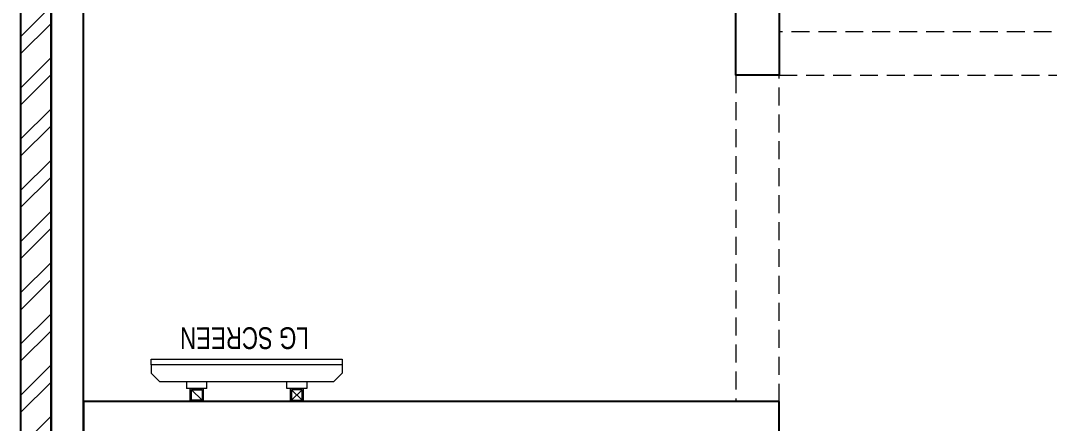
# Model space of a CAD drawing. Header units: feet. Extents: x 3370792 to 3381007, y -5461379 to -5451456.
# Drawn here: x 3372060 to 3374426, y -5454091 to -5453165 of the extents above; entities that cross this region are included whole.
import ezdxf

# ---------------------------------------------------------------- set-up
doc = ezdxf.new("R2010")
doc.units = ezdxf.units.FT
doc.header["$LTSCALE"] = 33
doc.header["$MEASUREMENT"] = 0
doc.linetypes.add('a_p6_plan_L18$0$HIDDEN', pattern=[0.375, 0.25, -0.125])
doc.layers.add('A-WALL', color=1, linetype='Continuous')
for name, color, linetype, lineweight in [('A-WALL HATCH', 251, 'Continuous', 0), ('Floor-Unit', 1, 'Continuous', 13), ('LENS-CURTAIN', 5, 'a_p6_plan_L18$0$HIDDEN', 9), ('LENS-PARTITION', 21, 'Continuous', 25), ('LENS_DIMENSION', 193, 'Continuous', 0), ('LENS_PARTITION', 21, 'Continuous', 25), ('LK-IT', 3, 'Continuous', 18), ('TV', 92, 'Continuous', 18)]:
    doc.layers.add(name, color=color, linetype=linetype, lineweight=lineweight)
doc.styles.get("Standard").update_dxf_attribs({"font": 'GILC____.TTF'})

# ---------------------------------------------------------------- blocks, each defined once
blk = doc.blocks.new('A$C5521f6e5')
at = {"layer": 'A-WALL HATCH'}
h = blk.add_hatch(dxfattribs=at)
h.set_pattern_fill('ANSI32', color=256, scale=222)
h.set_pattern_definition([(45, (-3283462.26, 5452018.42), (-58.8666395, 58.8666395), []), (45, (-3283423.02, 5452018.42), (-58.8666395, 58.8666395), [])])
h.paths.add_polyline_path([(-70, -160), (0, -160), (0, -9207), (-70, -9207)])
h.paths.add_polyline_path([(0, -160), (-3092, -160), (-3092, 0), (0, 0)])
h.paths.add_polyline_path([(-7572, 210), (-7642, 210), (-7642, -9207), (-7572, -9207)])
h.paths.add_polyline_path([(-3752, 210), (-7642, 210), (-7642, 370), (-3752, 370)])
at = {"layer": 'A-WALL'}
blk.add_lwpolyline([(-7572, 210), (-7642, 210), (-7642, -9207), (-7572, -9207)], close=True, dxfattribs=at)
blk = doc.blocks.new('CLINIC SCREEN')
at = {"layer": 'TV'}
for p, q in [((-103.1, 42.9), (-127.4, 18.6)), ((-127.4, 42.9), (-103.1, 18.6)), ((102.7, 42.9), (127, 18.6))]:
    blk.add_line(p, q, dxfattribs=at)
at = {"layer": 'TV', "ltscale": 12}
for p, q in [((-220, -19.4), (-200.6, 0)), ((200.6, 0), (-200.6, 0)), ((-138.5, 0), (-138.5, 15.5)), ((-138.5, 15.5), (-92, 15.5)), ((-92, 15.5), (-92, 0)), ((92, 15.5), (92, 0)), ((92, 15.5), (138.5, 15.5)), ((138.5, 0), (138.5, 15.5)), ((220, -19.4), (200.6, 0)), ((-220, -38.8), (-220, -19.4)), ((220, -38.8), (220, -19.4))]:
    blk.add_line(p, q, dxfattribs=at)
at = {"layer": 'TV'}
for points in [[(-130.4, 15.5), (-100.1, 15.5), (-100.1, 45.9), (-130.4, 45.9)], [(-127.4, 18.6), (-103.1, 18.6), (-103.1, 42.9), (-127.4, 42.9)], [(130, 15.5), (99.7, 15.5), (99.7, 45.9), (130, 45.9)], [(127, 18.6), (102.7, 18.6), (102.7, 42.9), (127, 42.9)]]:
    blk.add_lwpolyline(points, close=True, dxfattribs=at)
at = {"layer": 'TV', "ltscale": 12}
blk.add_lwpolyline([(-220, -51.7), (-220, -38.8), (220, -38.8), (220, -51.7)], close=True, dxfattribs=at)
at = {"layer": 'Floor-Unit', "color": 0, "ltscale": 2, "insert": (5.2, -100.4), "char_height": 50, "attachment_point": 5}
blk.add_mtext_dynamic_manual_height_columns('LG SCREEN', width=466.48, gutter_width=12.5, heights=[0], dxfattribs=at)

msp = doc.modelspace()

# ---------------------------------------------------------------- linework, layer by layer
at = {"layer": 'LENS-CURTAIN', "ltscale": 5}
for points in [[(3373804.7, -5453290.7), (3374554.7, -5453290.7), (3374554.7, -5453190.7), (3373804.7, -5453190.7)], [(3373804.7, -5454040.7), (3373804.7, -5453290.7), (3373704.7, -5453290.7), (3373704.7, -5454040.7)]]:
    msp.add_lwpolyline(points, close=True, dxfattribs=at)
at = {"layer": 'LENS-PARTITION'}
msp.add_lwpolyline([(3373804.7, -5454040.7), (3372204.7, -5454040.7), (3372204.7, -5454140.7), (3373804.7, -5454140.7)], close=True, dxfattribs=at)
at = {"layer": 'LENS_PARTITION'}
for points in [[(3372129.7, -5461032.7), (3372204.7, -5461032.7), (3372204.7, -5451615.7), (3372129.7, -5451615.7)], [(3373804.7, -5453290.7), (3373704.7, -5453290.7), (3373704.7, -5451690.7), (3373804.7, -5451690.7)]]:
    msp.add_lwpolyline(points, close=True, dxfattribs=at)

# ---------------------------------------------------------------- block references
at = {"layer": 'LENS_DIMENSION'}
msp.add_blockref('A$C5521f6e5', (3379701.7, -5451825.7), dxfattribs=at)
at = {"layer": 'LK-IT', "rotation": 180}
msp.add_blockref('CLINIC SCREEN', (3372579.7, -5453994.8), dxfattribs=at)

doc.saveas('drawing.dxf')
